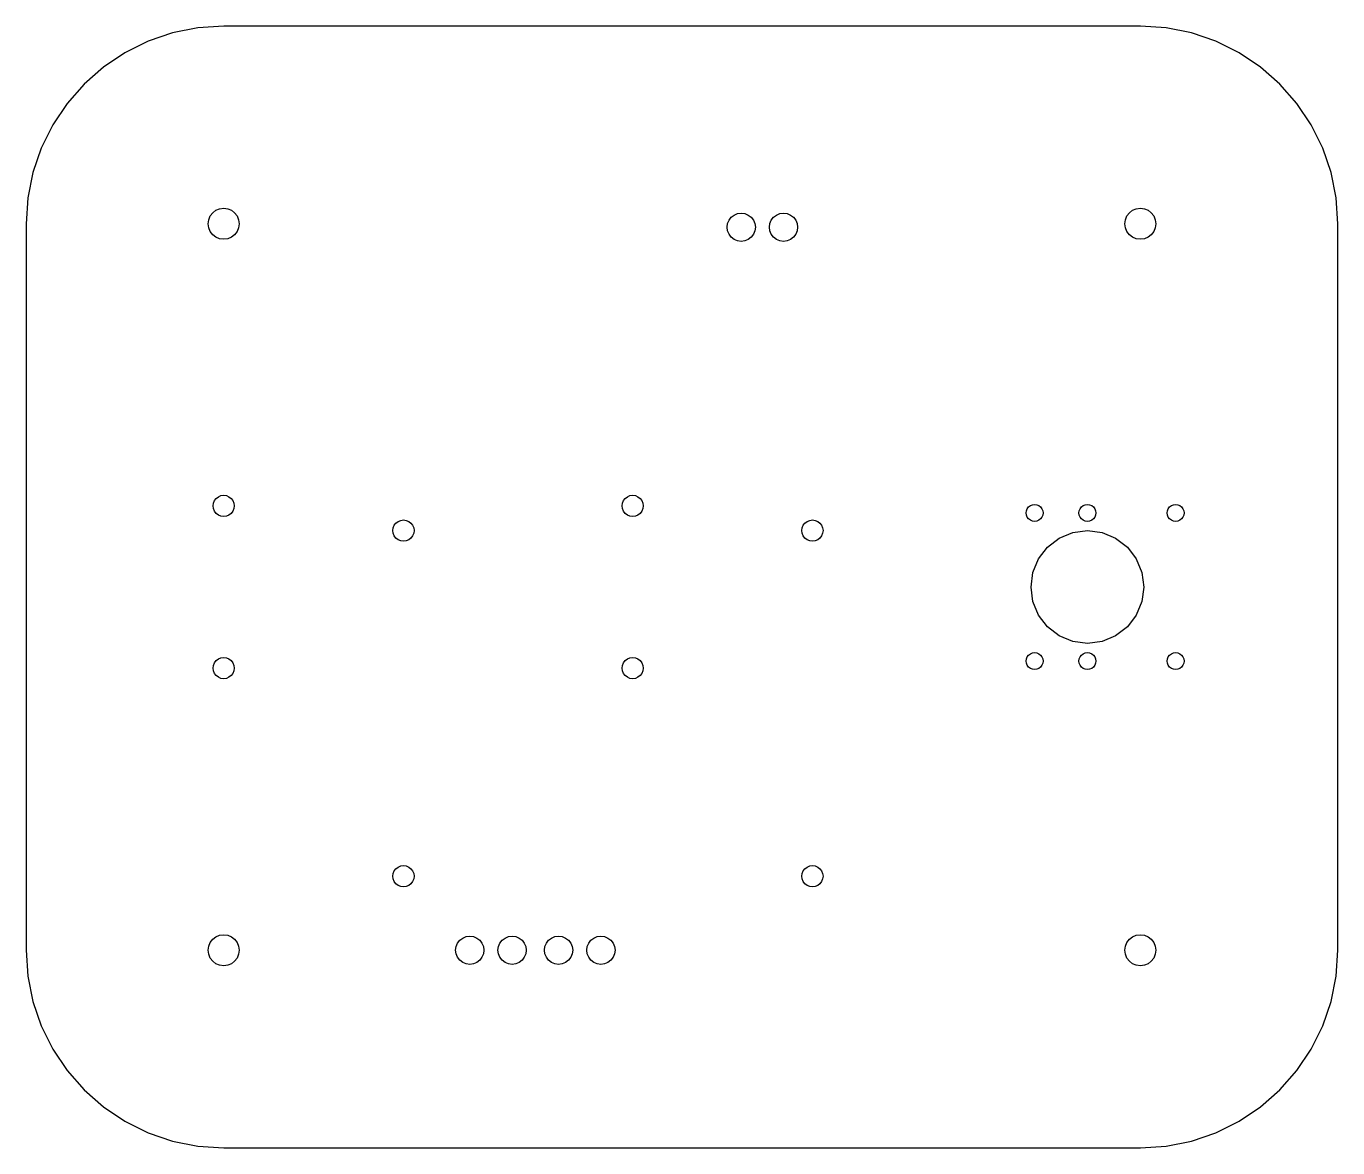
# Model space of a CAD drawing. Header units: millimetres. Extents: x 10 to 196, y 10 to 169.
import ezdxf

# ---------------------------------------------------------------- set-up
doc = ezdxf.new("R2010")
doc.units = ezdxf.units.MM
doc.layers.get('0').update_dxf_attribs({"linetype": 'CONTINUOUS'})

msp = doc.modelspace()

# ---------------------------------------------------------------- linework, layer by layer
at = {"color": 5}
msp.add_lwpolyline([(168, 10), (171.65473, 10.23954), (175.24693, 10.95408), (178.71514, 12.13137), (182, 13.75129), (185.04532, 15.78611), (187.79899, 18.20101), (190.21389, 20.95468), (192.24871, 24), (193.86863, 27.28486), (195.04592, 30.75307), (195.76046, 34.34527), (196, 38), (196, 141), (195.76046, 144.654733), (195.04592, 148.246933), (193.86863, 151.715136), (192.24871, 155), (190.21389, 158.04532), (187.79899, 160.79899), (185.04532, 163.213894), (182, 165.248711), (178.71514, 166.868627), (175.24693, 168.045923), (171.65473, 168.760456), (168, 169), (38, 169), (34.345267, 168.760456), (30.753067, 168.045923), (27.284864, 166.868627), (24, 165.248711), (20.95468, 163.213894), (18.20101, 160.79899), (15.786106, 158.04532), (13.751289, 155), (12.131373, 151.715136), (10.954077, 148.246933), (10.239544, 144.654733), (10, 141), (10, 38), (10.239544, 34.34527), (10.954077, 30.75307), (12.131373, 27.28486), (13.751289, 24), (15.786106, 20.95468), (18.20101, 18.20101), (20.95468, 15.78611), (24, 13.75129), (27.284864, 12.13137), (30.753067, 10.95408), (34.345267, 10.23954), (38, 10)], close=True, dxfattribs=at)
at = {"color": 1}
for points in [[(40.2, 141), (40.125037, 140.430598), (39.905256, 139.9), (39.555635, 139.444365), (39.1, 139.094744), (38.569402, 138.874963), (38, 138.8), (37.430598, 138.874963), (36.9, 139.094744), (36.444365, 139.444365), (36.094744, 139.9), (35.874963, 140.430598), (35.8, 141), (35.874963, 141.569402), (36.094744, 142.1), (36.444365, 142.555635), (36.9, 142.905256), (37.430598, 143.125037), (38, 143.2), (38.569402, 143.125037), (39.1, 142.905256), (39.555635, 142.555635), (39.905256, 142.1), (40.125037, 141.569402)], [(111.4, 138.5), (110.88236, 138.568148), (110.4, 138.767949), (109.98579, 139.085786), (109.66795, 139.5), (109.46815, 139.982362), (109.4, 140.5), (109.46815, 141.017638), (109.66795, 141.5), (109.98579, 141.914214), (110.4, 142.232051), (110.88236, 142.431852), (111.4, 142.5), (111.91764, 142.43185), (112.4, 142.232049), (112.81421, 141.914212), (113.13205, 141.499998), (113.33185, 141.017636), (113.4, 140.5), (113.33185, 139.982362), (113.13205, 139.5), (112.81421, 139.085786), (112.4, 138.767949), (111.91764, 138.568148)], [(116.4, 138.767949), (115.98579, 139.085786), (115.66795, 139.5), (115.46815, 139.982362), (115.4, 140.5), (115.46815, 141.017638), (115.66795, 141.5), (115.98579, 141.914214), (116.4, 142.232051), (116.88236, 142.431852), (117.4, 142.5), (117.91764, 142.43185), (118.4, 142.232049), (118.81421, 141.914212), (119.13205, 141.499998), (119.33185, 141.017636), (119.4, 140.5), (119.33185, 139.982362), (119.13205, 139.5), (118.81421, 139.085786), (118.4, 138.767949), (117.91764, 138.568148), (117.4, 138.5), (116.88236, 138.568148)], [(170.2, 141), (170.12504, 140.430598), (169.90526, 139.9), (169.55563, 139.444365), (169.1, 139.094744), (168.5694, 138.874963), (168, 138.8), (167.4306, 138.874963), (166.9, 139.094744), (166.44437, 139.444365), (166.09474, 139.9), (165.87496, 140.430598), (165.8, 141), (165.87496, 141.569402), (166.09474, 142.1), (166.44437, 142.555635), (166.9, 142.905256), (167.4306, 143.125037), (168, 143.2), (168.5694, 143.12504), (169.1, 142.905259), (169.55563, 142.555638), (169.90526, 142.100003), (170.12504, 141.569405)], [(38.75, 99.700962), (38.388229, 99.551111), (38, 99.5), (37.611771, 99.551111), (37.25, 99.700962), (36.93934, 99.93934), (36.700962, 100.25), (36.551111, 100.611771), (36.5, 101), (36.551111, 101.388229), (36.700962, 101.75), (36.93934, 102.06066), (37.25, 102.299038), (37.611771, 102.448889), (38, 102.5), (38.388229, 102.448889), (38.75, 102.299038), (39.06066, 102.06066), (39.299038, 101.75), (39.448889, 101.388229), (39.5, 101), (39.448889, 100.611771), (39.299038, 100.25), (39.06066, 99.93934)], [(97.448889, 101.388229), (97.5, 101), (97.448889, 100.611771), (97.299038, 100.25), (97.06066, 99.93934), (96.75, 99.700962), (96.388229, 99.551111), (96, 99.5), (95.611771, 99.551111), (95.25, 99.700962), (94.93934, 99.93934), (94.700962, 100.25), (94.551111, 100.611771), (94.5, 101), (94.551111, 101.388229), (94.700962, 101.75), (94.93934, 102.06066), (95.25, 102.299038), (95.611771, 102.448889), (96, 102.5), (96.388229, 102.44889), (96.75, 102.299039), (97.06066, 102.060661), (97.299038, 101.750001)], [(152.68942, 98.840889), (152.4, 98.96077), (152.15147, 99.151472), (151.96077, 99.4), (151.84089, 99.689417), (151.8, 100), (151.84089, 100.310583), (151.96077, 100.6), (152.15147, 100.848528), (152.4, 101.03923), (152.68942, 101.159111), (153, 101.2), (153.31058, 101.15911), (153.6, 101.039229), (153.84853, 100.848527), (154.03923, 100.599999), (154.15911, 100.310582), (154.2, 100), (154.15911, 99.689417), (154.03923, 99.4), (153.84853, 99.151472), (153.6, 98.96077), (153.31058, 98.840889), (153, 98.8)], [(161.1, 98.96077), (160.81058, 98.840889), (160.5, 98.8), (160.18942, 98.840889), (159.9, 98.96077), (159.65147, 99.151472), (159.46077, 99.4), (159.34089, 99.689417), (159.3, 100), (159.34089, 100.310583), (159.46077, 100.6), (159.65147, 100.848528), (159.9, 101.03923), (160.18942, 101.159111), (160.5, 101.2), (160.81058, 101.15911), (161.1, 101.039229), (161.34853, 100.848527), (161.53923, 100.599999), (161.65911, 100.310582), (161.7, 100), (161.65911, 99.689417), (161.53923, 99.4), (161.34853, 99.151472)], [(173, 98.8), (172.68942, 98.840889), (172.4, 98.96077), (172.15147, 99.151472), (171.96077, 99.4), (171.84089, 99.689417), (171.8, 100), (171.84089, 100.310583), (171.96077, 100.6), (172.15147, 100.848528), (172.4, 101.03923), (172.68942, 101.159111), (173, 101.2), (173.31058, 101.15911), (173.6, 101.039229), (173.84853, 100.848527), (174.03923, 100.599999), (174.15911, 100.310582), (174.2, 100), (174.15911, 99.689417), (174.03923, 99.4), (173.84853, 99.151472), (173.6, 98.96077), (173.31058, 98.840889)], [(63.111771, 98.948889), (63.5, 99), (63.888229, 98.948889), (64.25, 98.799038), (64.56066, 98.56066), (64.799038, 98.25), (64.948889, 97.888229), (65, 97.5), (64.948889, 97.111771), (64.799038, 96.75), (64.56066, 96.43934), (64.25, 96.200962), (63.888229, 96.051111), (63.5, 96), (63.111771, 96.051111), (62.75, 96.200962), (62.43934, 96.43934), (62.200962, 96.75), (62.051111, 97.111771), (62, 97.5), (62.051111, 97.888229), (62.200962, 98.25), (62.43934, 98.56066), (62.75, 98.799038)], [(120.43934, 96.43934), (120.20096, 96.75), (120.05111, 97.111771), (120, 97.5), (120.05111, 97.888229), (120.20096, 98.25), (120.43934, 98.56066), (120.75, 98.799038), (121.11177, 98.948889), (121.5, 99), (121.88823, 98.94889), (122.25, 98.799039), (122.56066, 98.560661), (122.79904, 98.250001), (122.94889, 97.88823), (123, 97.5), (122.94889, 97.111771), (122.79904, 96.75), (122.56066, 96.43934), (122.25, 96.200962), (121.88823, 96.051111), (121.5, 96), (121.11177, 96.051111), (120.75, 96.200962)], [(154.84315, 95.156855), (156.5, 96.428203), (158.42945, 97.227407), (160.5, 97.5), (162.57055, 97.227407), (164.5, 96.428203), (166.15685, 95.156854), (167.4282, 93.5), (168.22741, 91.570552), (168.5, 89.5), (168.22741, 87.429448), (167.4282, 85.5), (166.15685, 83.843146), (164.5, 82.571797), (162.57055, 81.772593), (160.5, 81.5), (158.42945, 81.772593), (156.5, 82.571797), (154.84315, 83.843146), (153.5718, 85.5), (152.77259, 87.429448), (152.5, 89.5), (152.77259, 91.570552), (153.5718, 93.5)], [(151.96077, 78.4), (151.84089, 78.68942), (151.8, 79), (151.84089, 79.310583), (151.96077, 79.6), (152.15147, 79.848528), (152.4, 80.03923), (152.68942, 80.159111), (153, 80.2), (153.31058, 80.15911), (153.6, 80.039229), (153.84853, 79.848527), (154.03923, 79.599999), (154.15911, 79.310582), (154.2, 79), (154.1591, 78.68942), (154.03922, 78.4), (153.84852, 78.15147), (153.59999, 77.96077), (153.31057, 77.84089), (153, 77.8), (152.68942, 77.8409), (152.4, 77.96078), (152.15147, 78.15148)], [(159.46077, 79.6), (159.65147, 79.848528), (159.9, 80.03923), (160.18942, 80.159111), (160.5, 80.2), (160.81058, 80.15911), (161.1, 80.039229), (161.34853, 79.848527), (161.53923, 79.599999), (161.65911, 79.310582), (161.7, 79), (161.6591, 78.68942), (161.53922, 78.4), (161.34852, 78.15147), (161.09999, 77.96077), (160.81057, 77.84089), (160.49999, 77.79999), (160.18941, 77.84089), (159.89999, 77.96077), (159.65146, 78.15147), (159.46076, 78.4), (159.34088, 78.68942), (159.3, 79), (159.34089, 79.310583)], [(171.8, 79), (171.8409, 79.310583), (171.96077, 79.6), (172.15147, 79.848528), (172.4, 80.03923), (172.68942, 80.159111), (173, 80.2), (173.31058, 80.15911), (173.6, 80.039229), (173.84853, 79.848527), (174.03923, 79.599999), (174.15911, 79.310582), (174.2, 79), (174.1591, 78.68942), (174.03922, 78.4), (173.84852, 78.15147), (173.59999, 77.96077), (173.31057, 77.84089), (173, 77.8), (172.68942, 77.8409), (172.4, 77.96078), (172.15147, 78.15148), (171.96077, 78.40001), (171.84089, 78.68943)], [(39.299038, 78.75), (39.448889, 78.38823), (39.5, 78), (39.448889, 77.61177), (39.299038, 77.25), (39.06066, 76.93934), (38.75, 76.70096), (38.388229, 76.55111), (38, 76.5), (37.611771, 76.55111), (37.25, 76.70096), (36.93934, 76.93934), (36.700962, 77.25), (36.551111, 77.61177), (36.5, 78), (36.551111, 78.38823), (36.700962, 78.75), (36.93934, 79.06066), (37.25, 79.299038), (37.611771, 79.448889), (38, 79.5), (38.388229, 79.448889), (38.75, 79.299038), (39.06066, 79.06066)], [(94.551111, 77.61177), (94.5, 78), (94.551111, 78.38823), (94.700962, 78.75), (94.93934, 79.06066), (95.25, 79.299038), (95.611771, 79.448889), (96, 79.5), (96.388229, 79.44889), (96.75, 79.299039), (97.06066, 79.060661), (97.299038, 78.75), (97.448889, 78.38823), (97.5, 78), (97.448889, 77.61177), (97.299038, 77.25), (97.06066, 76.93934), (96.75, 76.70096), (96.388229, 76.55111), (96, 76.5), (95.611771, 76.55111), (95.25, 76.70096), (94.93934, 76.93934), (94.700962, 77.25)], [(62.051111, 48.88823), (62.200962, 49.25), (62.43934, 49.56066), (62.75, 49.79904), (63.111771, 49.94889), (63.5, 50), (63.888229, 49.9489), (64.25, 49.79905), (64.56066, 49.56067), (64.799038, 49.25001), (64.948889, 48.88824), (65, 48.5), (64.948889, 48.11177), (64.799038, 47.75), (64.56066, 47.43934), (64.25, 47.20096), (63.888229, 47.05111), (63.5, 47), (63.111771, 47.05111), (62.75, 47.20096), (62.43934, 47.43934), (62.200962, 47.75), (62.051111, 48.11177), (62, 48.5)], [(121.88823, 49.94889), (122.25, 49.79904), (122.56066, 49.56066), (122.79904, 49.25), (122.94889, 48.88823), (123, 48.5), (122.9489, 48.11177), (122.79905, 47.75), (122.56067, 47.43934), (122.25001, 47.20096), (121.88824, 47.05111), (121.5, 47), (121.11177, 47.0511), (120.75, 47.20095), (120.43934, 47.43933), (120.20096, 47.74999), (120.05111, 48.11176), (120, 48.5), (120.0511, 48.88823), (120.20095, 49.25), (120.43933, 49.56066), (120.74999, 49.79904), (121.11176, 49.94889), (121.5, 50)], [(38.569402, 40.12504), (39.1, 39.90526), (39.555635, 39.55563), (39.905256, 39.1), (40.125037, 38.5694), (40.2, 38), (40.125037, 37.4306), (39.905256, 36.9), (39.555635, 36.44437), (39.1, 36.09474), (38.569402, 35.87496), (38, 35.8), (37.430598, 35.87496), (36.9, 36.09474), (36.444365, 36.44437), (36.094744, 36.9), (35.874963, 37.4306), (35.8, 38), (35.874963, 38.5694), (36.094744, 39.1), (36.444365, 39.55563), (36.9, 39.90526), (37.430598, 40.12504), (38, 40.2)], [(73.417638, 36.06815), (72.9, 36), (72.382362, 36.06815), (71.9, 36.26795), (71.485786, 36.58579), (71.167949, 37), (70.968148, 37.48236), (70.9, 38), (70.968148, 38.51764), (71.167949, 39), (71.485786, 39.41421), (71.9, 39.73205), (72.382362, 39.93185), (72.9, 40), (73.417638, 39.9318), (73.9, 39.732), (74.314214, 39.41416), (74.632051, 39), (74.831852, 38.51764), (74.9, 38), (74.831852, 37.48236), (74.632051, 37), (74.314214, 36.58579), (73.9, 36.26795)], [(80.831852, 37.48236), (80.632051, 37), (80.314214, 36.58579), (79.9, 36.26795), (79.417638, 36.06815), (78.9, 36), (78.382362, 36.06815), (77.9, 36.26795), (77.485786, 36.58579), (77.167949, 37), (76.968148, 37.48236), (76.9, 38), (76.968148, 38.51764), (77.167949, 39), (77.485786, 39.41421), (77.9, 39.73205), (78.382362, 39.93185), (78.9, 40), (79.417638, 39.9318), (79.9, 39.732), (80.314214, 39.41416), (80.632051, 39), (80.831852, 38.51764), (80.9, 38)], [(86.017636, 36.06815), (85.5, 36), (84.982362, 36.06815), (84.5, 36.26795), (84.085786, 36.58579), (83.767949, 37), (83.568148, 37.48236), (83.5, 38), (83.568148, 38.51764), (83.767949, 39), (84.085786, 39.41421), (84.5, 39.73205), (84.982362, 39.93185), (85.5, 40), (86.017638, 39.9318), (86.5, 39.732), (86.914214, 39.41416), (87.232051, 39), (87.431852, 38.51764), (87.5, 38), (87.431852, 37.48236), (87.232051, 37), (86.914214, 36.58579), (86.5, 36.26795)], [(92.914214, 36.58579), (92.5, 36.26795), (92.017638, 36.06815), (91.5, 36), (90.982362, 36.06815), (90.5, 36.26795), (90.085786, 36.58579), (89.767949, 37), (89.568148, 37.48236), (89.5, 38), (89.568148, 38.51764), (89.767949, 39), (90.085786, 39.41421), (90.5, 39.73205), (90.982362, 39.93185), (91.5, 40), (92.017638, 39.9318), (92.5, 39.732), (92.914214, 39.41416), (93.232051, 39), (93.431852, 38.51764), (93.5, 38), (93.431852, 37.48236), (93.232051, 37)], [(169.90526, 39.1), (170.12504, 38.5694), (170.20004, 38), (170.12504, 37.4306), (169.90526, 36.9), (169.55563, 36.44437), (169.1, 36.09474), (168.5694, 35.87496), (168, 35.79996), (167.4306, 35.87496), (166.9, 36.09474), (166.44437, 36.44437), (166.09474, 36.9), (165.87496, 37.4306), (165.8, 38), (165.875, 38.5694), (166.09478, 39.1), (166.44441, 39.55563), (166.90004, 39.90526), (167.43064, 40.12504), (168.00004, 40.20004), (168.56944, 40.12504), (169.10004, 39.90526), (169.55567, 39.55563)]]:
    msp.add_lwpolyline(points, close=True, dxfattribs=at)

doc.saveas('drawing.dxf')
